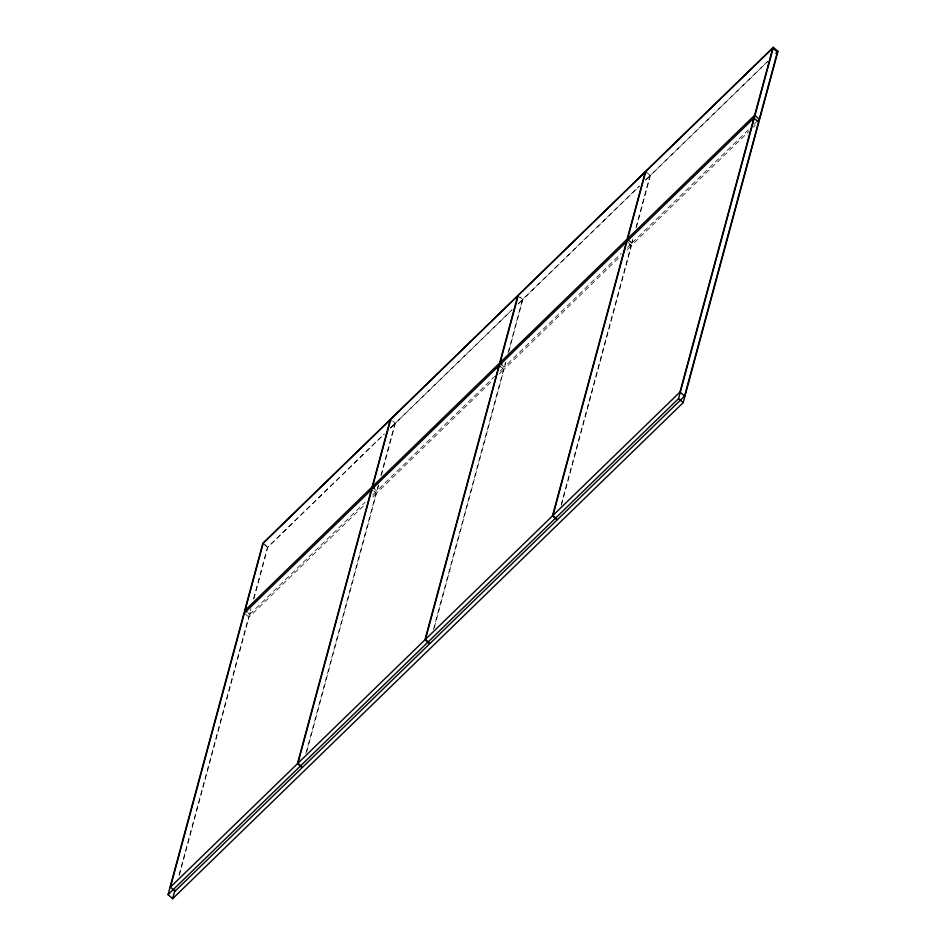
<?xml version="1.0" encoding="UTF-8"?>
<svg xmlns="http://www.w3.org/2000/svg" width="946" height="946" viewBox="0 0 946 946"><rect width="100%" height="100%" fill="white"/><g stroke="black" fill="none" stroke-linecap="round" stroke-linejoin="round"><path stroke-width="0.71" stroke-dasharray="4.73 3.55" d="M179.172 874.518L250.927 608.562M253.611 598.605L267.434 547.403L383.946 434.202M179.232 875.594L248.952 617.194L365.404 504.052M247.876 612.76L249.709 614.392L251.222 608.786M253.859 598.995L267.836 547.226L384.277 434.084M305.877 753.584L375.988 493.777L371.388 489.709M372.511 495.077L376.745 490.962L378.258 485.369M380.895 475.566L394.872 423.796L391.183 420.544M306.74 751.703L376.461 493.304L492.913 380.162M378.731 484.896L377.218 490.501L494.723 376.331M381.38 475.105L395.345 423.335L511.798 310.193M433.398 629.693L503.497 369.874L498.897 365.806M500.02 371.187L504.253 367.072L505.389 362.874M508.026 353.071L522.381 299.906L518.692 296.642M434.261 627.801L503.982 369.413L620.422 256.271M505.862 362.401L504.738 366.599L621.179 253.457M508.889 351.214L522.854 299.433L639.307 186.291M561.285 504.384L631.006 245.984L626.406 241.916M627.529 247.296L631.762 243.181L632.898 238.983M635.925 227.785L649.89 176.003L645.29 171.936M561.38 505.33L631.49 245.522L748.995 131.352M630.403 241.088L632.247 242.708L633.382 238.51M636.398 227.312L650.375 175.542L767.88 61.372M390.296 428.03L512.105 309.685M518.455 303.5L639.2 186.185M645.562 180.012L767.36 61.656M390.627 427.911L394.872 423.796M518.148 304.021L522.381 299.906M645.657 180.118L649.89 176.003M249.709 614.392L365.097 502.279M632.247 242.708L748.688 129.567M753.986 124.423L756.102 122.365M372.807 496.863L375.988 493.777M499.263 373.989L503.497 369.874M626.772 250.099L631.006 245.984M753.229 127.237L755.346 125.179M646.686 172.29L650.375 175.542M629.007 240.733L631.762 243.181M627.801 242.271L631.49 245.522M520.099 296.997L522.854 299.433M501.498 364.624L504.253 367.072M499.37 365.345L503.982 369.413M392.59 420.887L395.345 423.335M373.977 488.526L376.745 490.962M373.705 490.868L376.461 493.304M263.236 543.158L267.836 547.226M264.667 544.967L267.434 547.403M244.352 613.126L248.952 617.194"/><path stroke-width="1.42" d="M168.045 894.632L262.834 543.335L773.355 47.3L777.955 51.368L683.166 402.665L172.645 898.7L168.045 894.632L678.566 398.597L773.355 47.3M170.422 887.135L244.352 613.126L371.388 489.709L297.446 763.718L170.422 887.135L175.022 891.203L302.058 767.785L297.446 763.718M245.109 610.324L263.236 543.158L390.26 419.728L372.145 486.894L245.109 610.324L246.953 611.944M172.645 898.7L174.951 890.162M297.931 763.245L371.861 489.236L498.897 365.806L424.967 639.815L297.931 763.245L302.531 767.312L429.567 643.883L424.967 639.815M372.618 486.433L390.745 419.255L517.781 295.838L499.654 363.004L372.618 486.433L374.462 488.053M425.44 639.354L499.37 365.345L626.406 241.916L552.476 515.925L425.44 639.354L430.04 643.422L557.076 519.993L552.476 515.925M500.138 362.531L518.254 295.365L645.29 171.936L627.163 239.102L500.138 362.531L501.971 364.163M552.949 515.464L626.891 241.455L753.915 118.025L758.526 122.093L684.585 396.102L557.561 519.531L552.949 515.464L679.985 392.034L753.915 118.025M772.799 48.045L645.763 171.474L627.647 238.64L754.672 115.211L772.799 48.045L777.399 52.113L759.283 119.279L757.167 121.336M775.838 53.425L777.955 51.368M754.672 115.211L759.283 119.279M627.163 239.102L629.007 240.733M679.985 392.034L684.585 396.102M678.566 398.597L683.166 402.665M499.654 363.004L501.498 364.624M372.145 486.894L373.977 488.526"/></g></svg>
